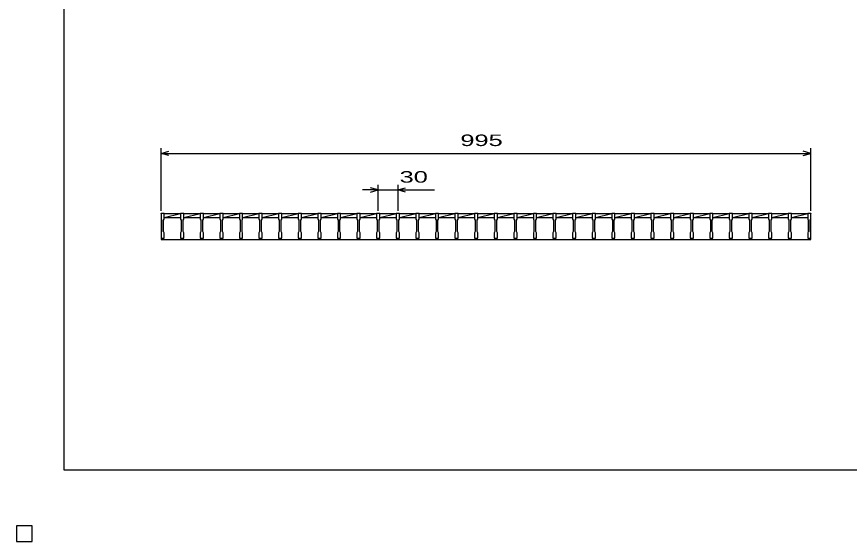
# Model space of a CAD drawing. Units: millimetres, scale not verified. Extents: x -1456 to 1385, y -1026 to 843.
# Drawn here: x -1456 to -181, y -1026 to -223 of the extents above; entities that cross this region are included whole.
import ezdxf
from ezdxf.enums import TextEntityAlignment as Align

# ---------------------------------------------------------------- set-up
doc = ezdxf.new("R2010")
doc.units = ezdxf.units.MM
doc.header["$LTSCALE"] = 8
for name, color, linetype, lineweight in [('0_2', 150, 'Continuous', 25), ('16', 3, 'Continuous', 25), ('22', 4, 'Continuous', 25), ('24', 2, 'Continuous', 25), ('32', 4, 'Continuous', 25)]:
    doc.layers.add(name, color=color, linetype=linetype, lineweight=lineweight)
doc.styles.add('ベクトル', font='')
doc.styles.get('ベクトル').set_extended_font_data('ベクトル')

msp = doc.modelspace()

# ---------------------------------------------------------------- linework, layer by layer
at = {"layer": '0_2'}
for p, q in [((-1383.2, -917.2), (-1383.2, 842.8)), ((1384.8, -917.2), (-1383.2, -917.2)), ((-1432, -1002), (-1456, -1002)), ((-1456, -1002), (-1456, -1026)), ((-1432, -1002), (-1456, -1002)), ((-1456, -1002), (-1456, -1026)), ((-1432, -1002), (-1456, -1002)), ((-1456, -1002), (-1456, -1026)), ((-1432, -1002), (-1456, -1002)), ((-1456, -1002), (-1456, -1026)), ((-1432, -1002), (-1456, -1002)), ((-1456, -1002), (-1456, -1026)), ((-1432, -1026), (-1432, -1002)), ((-1432, -1026), (-1432, -1002)), ((-1432, -1026), (-1432, -1002)), ((-1432, -1026), (-1432, -1002)), ((-1432, -1026), (-1432, -1002)), ((-1456, -1026), (-1432, -1026)), ((-1456, -1026), (-1432, -1026)), ((-1456, -1026), (-1432, -1026)), ((-1456, -1026), (-1432, -1026)), ((-1456, -1026), (-1432, -1026))]:
    msp.add_line(p, q, dxfattribs=at)
at = {"layer": '16'}
for p, q in [((-1235, -524), (-1235, -523.3)), ((-1235, -523.3), (-1230, -523.3)), ((-1235, -524), (-1235, -532.5)), ((-1230, -524), (-1235, -524)), ((-1235, -524), (-1235, -564)), ((-1235, -532.5), (-1234, -534.5)), ((-1234, -534.5), (-1234, -551.5)), ((-1231, -534.5), (-1230, -532.5)), ((-1231, -551.5), (-1231, -534.5)), ((-1230, -523.3), (-1230, -524)), ((-1230, -532.5), (-1230, -524)), ((-1230, -524), (-1205, -524)), ((-1230, -530), (-1205, -524)), ((-1230, -530), (-1205, -530)), ((-1205, -524), (-1205, -523.3)), ((-1205, -523.3), (-1200, -523.3)), ((-1205, -524), (-1205, -532.5)), ((-1200, -524), (-1205, -524)), ((-1205, -532.5), (-1204, -534.5)), ((-1204, -534.5), (-1204, -551.5)), ((-1201, -534.5), (-1200, -532.5)), ((-1201, -551.5), (-1201, -534.5)), ((-1200, -523.3), (-1200, -524)), ((-1200, -532.5), (-1200, -524)), ((-1200, -524), (-1175, -524)), ((-1200, -530), (-1175, -524)), ((-1200, -530), (-1175, -530)), ((-1175, -524), (-1175, -523.3)), ((-1175, -523.3), (-1170, -523.3)), ((-1175, -524), (-1175, -532.5)), ((-1170, -524), (-1175, -524)), ((-1175, -532.5), (-1174, -534.5)), ((-1174, -534.5), (-1174, -551.5)), ((-1171, -534.5), (-1170, -532.5)), ((-1171, -551.5), (-1171, -534.5)), ((-1170, -523.3), (-1170, -524)), ((-1170, -532.5), (-1170, -524)), ((-1170, -524), (-1145, -524)), ((-1170, -530), (-1145, -524)), ((-1170, -530), (-1145, -530)), ((-1145, -524), (-1145, -523.3)), ((-1145, -523.3), (-1140, -523.3)), ((-1145, -524), (-1145, -532.5)), ((-1140, -524), (-1145, -524)), ((-1145, -532.5), (-1144, -534.5)), ((-1144, -534.5), (-1144, -551.5)), ((-1141, -534.5), (-1140, -532.5)), ((-1141, -551.5), (-1141, -534.5)), ((-1140, -523.3), (-1140, -524)), ((-1140, -532.5), (-1140, -524)), ((-1140, -524), (-1115, -524)), ((-1140, -530), (-1115, -524)), ((-1140, -530), (-1115, -530)), ((-1115, -524), (-1115, -523.3)), ((-1115, -523.3), (-1110, -523.3)), ((-1115, -524), (-1115, -532.5)), ((-1110, -524), (-1115, -524)), ((-1115, -532.5), (-1114, -534.5)), ((-1114, -534.5), (-1114, -551.5)), ((-1111, -534.5), (-1110, -532.5)), ((-1111, -551.5), (-1111, -534.5)), ((-1110, -523.3), (-1110, -524)), ((-1110, -532.5), (-1110, -524)), ((-1110, -524), (-1085, -524)), ((-1110, -530), (-1085, -524)), ((-1110, -530), (-1085, -530)), ((-1085, -524), (-1085, -523.3)), ((-1085, -523.3), (-1080, -523.3)), ((-1085, -524), (-1085, -532.5)), ((-1080, -524), (-1085, -524)), ((-1085, -532.5), (-1084, -534.5)), ((-1084, -534.5), (-1084, -551.5)), ((-1081, -534.5), (-1080, -532.5)), ((-1081, -551.5), (-1081, -534.5)), ((-1080, -523.3), (-1080, -524)), ((-1080, -532.5), (-1080, -524)), ((-1080, -524), (-1055, -524)), ((-1080, -530), (-1055, -524)), ((-1080, -530), (-1055, -530)), ((-1055, -524), (-1055, -523.3)), ((-1055, -523.3), (-1050, -523.3)), ((-1055, -524), (-1055, -532.5)), ((-1050, -524), (-1055, -524)), ((-1055, -532.5), (-1054, -534.5)), ((-1054, -534.5), (-1054, -551.5)), ((-1051, -534.5), (-1050, -532.5)), ((-1051, -551.5), (-1051, -534.5)), ((-1050, -523.3), (-1050, -524)), ((-1050, -532.5), (-1050, -524)), ((-1050, -524), (-1025, -524)), ((-1050, -530), (-1025, -524)), ((-1050, -530), (-1025, -530)), ((-1025, -524), (-1025, -523.3)), ((-1025, -523.3), (-1020, -523.3)), ((-1025, -524), (-1025, -532.5)), ((-1020, -524), (-1025, -524)), ((-1025, -532.5), (-1024, -534.5)), ((-1024, -534.5), (-1024, -551.5)), ((-1021, -534.5), (-1020, -532.5)), ((-1021, -551.5), (-1021, -534.5)), ((-1020, -523.3), (-1020, -524)), ((-1020, -532.5), (-1020, -524)), ((-1020, -524), (-995, -524)), ((-1020, -530), (-995, -524)), ((-1020, -530), (-995, -530)), ((-995, -524), (-995, -523.3)), ((-995, -523.3), (-990, -523.3)), ((-995, -524), (-995, -532.5)), ((-990, -524), (-995, -524)), ((-995, -532.5), (-994, -534.5)), ((-994, -534.5), (-994, -551.5)), ((-991, -534.5), (-990, -532.5)), ((-991, -551.5), (-991, -534.5)), ((-990, -523.3), (-990, -524)), ((-990, -532.5), (-990, -524)), ((-990, -524), (-965, -524)), ((-990, -530), (-965, -524)), ((-990, -530), (-965, -530)), ((-965, -524), (-965, -523.3)), ((-965, -523.3), (-960, -523.3)), ((-965, -524), (-965, -532.5)), ((-960, -524), (-965, -524)), ((-965, -532.5), (-964, -534.5)), ((-964, -534.5), (-964, -551.5)), ((-961, -534.5), (-960, -532.5)), ((-961, -551.5), (-961, -534.5)), ((-960, -523.3), (-960, -524)), ((-960, -532.5), (-960, -524)), ((-960, -524), (-935, -524)), ((-960, -530), (-935, -524)), ((-960, -530), (-935, -530)), ((-935, -524), (-935, -523.3)), ((-935, -523.3), (-930, -523.3)), ((-935, -524), (-935, -532.5)), ((-930, -524), (-935, -524)), ((-935, -532.5), (-934, -534.5)), ((-934, -534.5), (-934, -551.5)), ((-931, -534.5), (-930, -532.5)), ((-931, -551.5), (-931, -534.5)), ((-930, -523.3), (-930, -524)), ((-930, -532.5), (-930, -524)), ((-930, -524), (-905, -524)), ((-930, -530), (-905, -524)), ((-930, -530), (-905, -530)), ((-905, -524), (-905, -523.3)), ((-905, -523.3), (-900, -523.3)), ((-905, -524), (-905, -532.5)), ((-900, -524), (-905, -524)), ((-905, -532.5), (-904, -534.5)), ((-904, -534.5), (-904, -551.5)), ((-901, -534.5), (-900, -532.5)), ((-901, -551.5), (-901, -534.5)), ((-900, -523.3), (-900, -524)), ((-900, -532.5), (-900, -524)), ((-900, -524), (-875, -524)), ((-900, -530), (-875, -524)), ((-900, -530), (-875, -530)), ((-875, -524), (-875, -523.3)), ((-875, -523.3), (-870, -523.3)), ((-875, -524), (-875, -532.5)), ((-870, -524), (-875, -524)), ((-875, -532.5), (-874, -534.5)), ((-874, -534.5), (-874, -551.5)), ((-871, -534.5), (-870, -532.5)), ((-871, -551.5), (-871, -534.5)), ((-870, -523.3), (-870, -524)), ((-870, -532.5), (-870, -524)), ((-870, -524), (-845, -524)), ((-870, -530), (-845, -524)), ((-870, -530), (-845, -530)), ((-845, -524), (-845, -523.3)), ((-845, -523.3), (-840, -523.3)), ((-845, -524), (-845, -532.5)), ((-840, -524), (-845, -524)), ((-845, -532.5), (-844, -534.5)), ((-844, -534.5), (-844, -551.5)), ((-841, -534.5), (-840, -532.5)), ((-841, -551.5), (-841, -534.5)), ((-840, -523.3), (-840, -524)), ((-840, -532.5), (-840, -524)), ((-840, -524), (-815, -524)), ((-840, -530), (-815, -524)), ((-840, -530), (-815, -530)), ((-815, -524), (-815, -523.3)), ((-815, -523.3), (-810, -523.3)), ((-815, -524), (-815, -532.5)), ((-810, -524), (-815, -524)), ((-815, -532.5), (-814, -534.5)), ((-814, -534.5), (-814, -551.5)), ((-811, -534.5), (-810, -532.5)), ((-811, -551.5), (-811, -534.5)), ((-810, -523.3), (-810, -524)), ((-810, -532.5), (-810, -524)), ((-810, -524), (-785, -524)), ((-810, -530), (-785, -524)), ((-810, -530), (-785, -530)), ((-785, -524), (-785, -523.3)), ((-785, -523.3), (-780, -523.3)), ((-785, -524), (-785, -532.5)), ((-780, -524), (-785, -524)), ((-785, -532.5), (-784, -534.5)), ((-784, -534.5), (-784, -551.5)), ((-781, -534.5), (-780, -532.5)), ((-781, -551.5), (-781, -534.5)), ((-780, -523.3), (-780, -524)), ((-780, -532.5), (-780, -524)), ((-780, -524), (-755, -524)), ((-780, -530), (-755, -524)), ((-780, -530), (-755, -530)), ((-755, -524), (-755, -523.3)), ((-755, -523.3), (-750, -523.3)), ((-755, -524), (-755, -532.5)), ((-750, -524), (-755, -524)), ((-755, -532.5), (-754, -534.5)), ((-754, -534.5), (-754, -551.5)), ((-751, -534.5), (-750, -532.5)), ((-751, -551.5), (-751, -534.5)), ((-750, -523.3), (-750, -524)), ((-750, -532.5), (-750, -524)), ((-750, -524), (-725, -524)), ((-750, -530), (-725, -524)), ((-750, -530), (-725, -530)), ((-725, -524), (-725, -523.3)), ((-725, -523.3), (-720, -523.3)), ((-725, -524), (-725, -532.5)), ((-720, -524), (-725, -524)), ((-725, -532.5), (-724, -534.5)), ((-724, -534.5), (-724, -551.5)), ((-721, -534.5), (-720, -532.5)), ((-721, -551.5), (-721, -534.5)), ((-720, -523.3), (-720, -524)), ((-720, -532.5), (-720, -524)), ((-720, -524), (-695, -524)), ((-720, -530), (-695, -524)), ((-720, -530), (-695, -530)), ((-695, -524), (-695, -523.3)), ((-695, -523.3), (-690, -523.3)), ((-695, -524), (-695, -532.5)), ((-690, -524), (-695, -524)), ((-695, -532.5), (-694, -534.5)), ((-694, -534.5), (-694, -551.5)), ((-691, -534.5), (-690, -532.5)), ((-691, -551.5), (-691, -534.5)), ((-690, -523.3), (-690, -524)), ((-690, -532.5), (-690, -524)), ((-690, -524), (-665, -524)), ((-690, -530), (-665, -524)), ((-690, -530), (-665, -530)), ((-665, -524), (-665, -523.3)), ((-665, -523.3), (-660, -523.3)), ((-665, -524), (-665, -532.5)), ((-660, -524), (-665, -524)), ((-665, -532.5), (-664, -534.5)), ((-664, -534.5), (-664, -551.5)), ((-661, -534.5), (-660, -532.5)), ((-661, -551.5), (-661, -534.5)), ((-660, -523.3), (-660, -524)), ((-660, -532.5), (-660, -524)), ((-660, -524), (-635, -524)), ((-660, -530), (-635, -524)), ((-660, -530), (-635, -530)), ((-635, -524), (-635, -523.3)), ((-635, -523.3), (-630, -523.3)), ((-635, -524), (-635, -532.5)), ((-630, -524), (-635, -524)), ((-635, -532.5), (-634, -534.5)), ((-634, -534.5), (-634, -551.5)), ((-631, -534.5), (-630, -532.5)), ((-631, -551.5), (-631, -534.5)), ((-630, -523.3), (-630, -524)), ((-630, -532.5), (-630, -524)), ((-630, -524), (-605, -524)), ((-630, -530), (-605, -524)), ((-630, -530), (-605, -530)), ((-605, -524), (-605, -523.3)), ((-605, -523.3), (-600, -523.3)), ((-605, -524), (-605, -532.5)), ((-600, -524), (-605, -524)), ((-605, -532.5), (-604, -534.5)), ((-604, -534.5), (-604, -551.5)), ((-601, -534.5), (-600, -532.5)), ((-601, -551.5), (-601, -534.5)), ((-600, -523.3), (-600, -524)), ((-600, -532.5), (-600, -524)), ((-600, -524), (-575, -524)), ((-600, -530), (-575, -524)), ((-600, -530), (-575, -530)), ((-575, -524), (-575, -523.3)), ((-575, -523.3), (-570, -523.3)), ((-575, -524), (-575, -532.5)), ((-570, -524), (-575, -524)), ((-575, -532.5), (-574, -534.5)), ((-574, -534.5), (-574, -551.5)), ((-571, -534.5), (-570, -532.5)), ((-571, -551.5), (-571, -534.5)), ((-570, -523.3), (-570, -524)), ((-570, -532.5), (-570, -524)), ((-570, -524), (-545, -524)), ((-570, -530), (-545, -524)), ((-570, -530), (-545, -530)), ((-545, -524), (-545, -523.3)), ((-545, -523.3), (-540, -523.3)), ((-545, -524), (-545, -532.5)), ((-540, -524), (-545, -524)), ((-545, -532.5), (-544, -534.5)), ((-544, -534.5), (-544, -551.5)), ((-541, -534.5), (-540, -532.5)), ((-541, -551.5), (-541, -534.5)), ((-540, -523.3), (-540, -524)), ((-540, -532.5), (-540, -524)), ((-540, -524), (-515, -524)), ((-540, -530), (-515, -524)), ((-540, -530), (-515, -530)), ((-515, -524), (-515, -523.3)), ((-515, -523.3), (-510, -523.3)), ((-515, -524), (-515, -532.5)), ((-510, -524), (-515, -524)), ((-515, -532.5), (-514, -534.5)), ((-514, -534.5), (-514, -551.5)), ((-511, -534.5), (-510, -532.5)), ((-511, -551.5), (-511, -534.5)), ((-510, -523.3), (-510, -524)), ((-510, -532.5), (-510, -524)), ((-510, -524), (-485, -524)), ((-510, -530), (-485, -524)), ((-510, -530), (-485, -530)), ((-485, -524), (-485, -523.3)), ((-485, -523.3), (-480, -523.3)), ((-485, -524), (-485, -532.5)), ((-480, -524), (-485, -524)), ((-485, -532.5), (-484, -534.5)), ((-484, -534.5), (-484, -551.5)), ((-481, -534.5), (-480, -532.5)), ((-481, -551.5), (-481, -534.5)), ((-480, -523.3), (-480, -524)), ((-480, -532.5), (-480, -524)), ((-480, -524), (-455, -524)), ((-480, -530), (-455, -524)), ((-480, -530), (-455, -530)), ((-455, -524), (-455, -523.3)), ((-455, -523.3), (-450, -523.3)), ((-455, -524), (-455, -532.5)), ((-450, -524), (-455, -524)), ((-455, -532.5), (-454, -534.5)), ((-454, -534.5), (-454, -551.5)), ((-451, -534.5), (-450, -532.5)), ((-451, -551.5), (-451, -534.5)), ((-450, -523.3), (-450, -524)), ((-450, -532.5), (-450, -524)), ((-450, -524), (-425, -524)), ((-450, -530), (-425, -524)), ((-450, -530), (-425, -530)), ((-425, -524), (-425, -523.3)), ((-425, -523.3), (-420, -523.3)), ((-425, -524), (-425, -532.5)), ((-420, -524), (-425, -524)), ((-425, -532.5), (-424, -534.5)), ((-424, -534.5), (-424, -551.5)), ((-421, -534.5), (-420, -532.5)), ((-421, -551.5), (-421, -534.5)), ((-420, -523.3), (-420, -524)), ((-420, -532.5), (-420, -524)), ((-420, -524), (-395, -524)), ((-420, -530), (-395, -524)), ((-420, -530), (-395, -530)), ((-395, -524), (-395, -523.3)), ((-395, -523.3), (-390, -523.3)), ((-395, -524), (-395, -532.5)), ((-390, -524), (-395, -524)), ((-395, -532.5), (-394, -534.5)), ((-394, -534.5), (-394, -551.5)), ((-391, -534.5), (-390, -532.5)), ((-391, -551.5), (-391, -534.5)), ((-390, -523.3), (-390, -524)), ((-390, -532.5), (-390, -524)), ((-390, -524), (-365, -524)), ((-390, -530), (-365, -524)), ((-390, -530), (-365, -530)), ((-365, -524), (-365, -523.3)), ((-365, -523.3), (-360, -523.3)), ((-365, -524), (-365, -532.5)), ((-360, -524), (-365, -524)), ((-365, -532.5), (-364, -534.5)), ((-364, -534.5), (-364, -551.5)), ((-361, -534.5), (-360, -532.5)), ((-361, -551.5), (-361, -534.5)), ((-360, -523.3), (-360, -524)), ((-360, -532.5), (-360, -524)), ((-360, -524), (-335, -524)), ((-360, -530), (-335, -524)), ((-360, -530), (-335, -530)), ((-335, -524), (-335, -523.3)), ((-335, -523.3), (-330, -523.3)), ((-335, -524), (-335, -532.5)), ((-330, -524), (-335, -524)), ((-335, -532.5), (-334, -534.5)), ((-334, -534.5), (-334, -551.5)), ((-331, -534.5), (-330, -532.5)), ((-331, -551.5), (-331, -534.5)), ((-330, -523.3), (-330, -524)), ((-330, -532.5), (-330, -524)), ((-330, -524), (-305, -524)), ((-330, -530), (-305, -524)), ((-330, -530), (-305, -530)), ((-305, -524), (-305, -523.3)), ((-305, -523.3), (-300, -523.3)), ((-305, -524), (-305, -532.5)), ((-300, -524), (-305, -524)), ((-305, -532.5), (-304, -534.5)), ((-304, -534.5), (-304, -551.5)), ((-301, -534.5), (-300, -532.5)), ((-301, -551.5), (-301, -534.5)), ((-300, -523.3), (-300, -524)), ((-300, -532.5), (-300, -524)), ((-300, -524), (-275, -524)), ((-300, -530), (-275, -524)), ((-300, -530), (-275, -530)), ((-275, -524), (-275, -523.3)), ((-275, -523.3), (-270, -523.3)), ((-275, -524), (-275, -532.5)), ((-270, -524), (-275, -524)), ((-275, -532.5), (-274, -534.5)), ((-274, -534.5), (-274, -551.5)), ((-271, -534.5), (-270, -532.5)), ((-271, -551.5), (-271, -534.5)), ((-270, -523.3), (-270, -524)), ((-270, -532.5), (-270, -524)), ((-270, -524), (-245, -524)), ((-270, -530), (-245, -524)), ((-270, -530), (-245, -530)), ((-245, -524), (-245, -523.3)), ((-245, -523.3), (-240, -523.3)), ((-245, -524), (-245, -532.5)), ((-240, -524), (-245, -524)), ((-245, -532.5), (-244, -534.5)), ((-244, -534.5), (-244, -551.5)), ((-241, -534.5), (-240, -532.5)), ((-241, -551.5), (-241, -534.5)), ((-240, -523.3), (-240, -524)), ((-240, -532.5), (-240, -524)), ((-240, -564), (-240, -524)), ((-1234, -551.5), (-1235, -553.5)), ((-1235, -553.5), (-1235, -562)), ((-1230, -553.5), (-1231, -551.5)), ((-1230, -562), (-1230, -553.5)), ((-1204, -551.5), (-1205, -553.5)), ((-1205, -553.5), (-1205, -562)), ((-1200, -553.5), (-1201, -551.5)), ((-1200, -562), (-1200, -553.5)), ((-1174, -551.5), (-1175, -553.5)), ((-1175, -553.5), (-1175, -562)), ((-1170, -553.5), (-1171, -551.5)), ((-1170, -562), (-1170, -553.5)), ((-1144, -551.5), (-1145, -553.5)), ((-1145, -553.5), (-1145, -562)), ((-1140, -553.5), (-1141, -551.5)), ((-1140, -562), (-1140, -553.5)), ((-1114, -551.5), (-1115, -553.5)), ((-1115, -553.5), (-1115, -562)), ((-1110, -553.5), (-1111, -551.5)), ((-1110, -562), (-1110, -553.5)), ((-1084, -551.5), (-1085, -553.5)), ((-1085, -553.5), (-1085, -562)), ((-1080, -553.5), (-1081, -551.5)), ((-1080, -562), (-1080, -553.5)), ((-1054, -551.5), (-1055, -553.5)), ((-1055, -553.5), (-1055, -562)), ((-1050, -553.5), (-1051, -551.5)), ((-1050, -562), (-1050, -553.5)), ((-1024, -551.5), (-1025, -553.5)), ((-1025, -553.5), (-1025, -562)), ((-1020, -553.5), (-1021, -551.5)), ((-1020, -562), (-1020, -553.5)), ((-994, -551.5), (-995, -553.5)), ((-995, -553.5), (-995, -562)), ((-990, -553.5), (-991, -551.5)), ((-990, -562), (-990, -553.5)), ((-964, -551.5), (-965, -553.5)), ((-965, -553.5), (-965, -562)), ((-960, -553.5), (-961, -551.5)), ((-960, -562), (-960, -553.5)), ((-934, -551.5), (-935, -553.5)), ((-935, -553.5), (-935, -562)), ((-930, -553.5), (-931, -551.5)), ((-930, -562), (-930, -553.5)), ((-904, -551.5), (-905, -553.5)), ((-905, -553.5), (-905, -562)), ((-900, -553.5), (-901, -551.5)), ((-900, -562), (-900, -553.5)), ((-874, -551.5), (-875, -553.5)), ((-875, -553.5), (-875, -562)), ((-870, -553.5), (-871, -551.5)), ((-870, -562), (-870, -553.5)), ((-844, -551.5), (-845, -553.5)), ((-845, -553.5), (-845, -562)), ((-840, -553.5), (-841, -551.5)), ((-840, -562), (-840, -553.5)), ((-814, -551.5), (-815, -553.5)), ((-815, -553.5), (-815, -562)), ((-810, -553.5), (-811, -551.5)), ((-810, -562), (-810, -553.5)), ((-784, -551.5), (-785, -553.5)), ((-785, -553.5), (-785, -562)), ((-780, -553.5), (-781, -551.5)), ((-780, -562), (-780, -553.5)), ((-754, -551.5), (-755, -553.5)), ((-755, -553.5), (-755, -562)), ((-750, -553.5), (-751, -551.5)), ((-750, -562), (-750, -553.5)), ((-724, -551.5), (-725, -553.5)), ((-725, -553.5), (-725, -562)), ((-720, -553.5), (-721, -551.5)), ((-720, -562), (-720, -553.5)), ((-694, -551.5), (-695, -553.5)), ((-695, -553.5), (-695, -562)), ((-690, -553.5), (-691, -551.5)), ((-690, -562), (-690, -553.5)), ((-664, -551.5), (-665, -553.5)), ((-665, -553.5), (-665, -562)), ((-660, -553.5), (-661, -551.5)), ((-660, -562), (-660, -553.5)), ((-634, -551.5), (-635, -553.5)), ((-635, -553.5), (-635, -562)), ((-630, -553.5), (-631, -551.5)), ((-630, -562), (-630, -553.5)), ((-604, -551.5), (-605, -553.5)), ((-605, -553.5), (-605, -562)), ((-600, -553.5), (-601, -551.5)), ((-600, -562), (-600, -553.5)), ((-574, -551.5), (-575, -553.5)), ((-575, -553.5), (-575, -562)), ((-570, -553.5), (-571, -551.5)), ((-570, -562), (-570, -553.5)), ((-544, -551.5), (-545, -553.5)), ((-545, -553.5), (-545, -562)), ((-540, -553.5), (-541, -551.5)), ((-540, -562), (-540, -553.5)), ((-514, -551.5), (-515, -553.5)), ((-515, -553.5), (-515, -562)), ((-510, -553.5), (-511, -551.5)), ((-510, -562), (-510, -553.5)), ((-484, -551.5), (-485, -553.5)), ((-485, -553.5), (-485, -562)), ((-480, -553.5), (-481, -551.5)), ((-480, -562), (-480, -553.5)), ((-454, -551.5), (-455, -553.5)), ((-455, -553.5), (-455, -562)), ((-450, -553.5), (-451, -551.5)), ((-450, -562), (-450, -553.5)), ((-424, -551.5), (-425, -553.5)), ((-425, -553.5), (-425, -562)), ((-420, -553.5), (-421, -551.5)), ((-420, -562), (-420, -553.5)), ((-394, -551.5), (-395, -553.5)), ((-395, -553.5), (-395, -562)), ((-390, -553.5), (-391, -551.5)), ((-390, -562), (-390, -553.5)), ((-364, -551.5), (-365, -553.5)), ((-365, -553.5), (-365, -562)), ((-360, -553.5), (-361, -551.5)), ((-360, -562), (-360, -553.5)), ((-334, -551.5), (-335, -553.5)), ((-335, -553.5), (-335, -562)), ((-330, -553.5), (-331, -551.5)), ((-330, -562), (-330, -553.5)), ((-304, -551.5), (-305, -553.5)), ((-305, -553.5), (-305, -562)), ((-300, -553.5), (-301, -551.5)), ((-300, -562), (-300, -553.5)), ((-274, -551.5), (-275, -553.5)), ((-275, -553.5), (-275, -562)), ((-270, -553.5), (-271, -551.5)), ((-270, -562), (-270, -553.5)), ((-244, -551.5), (-245, -553.5)), ((-245, -553.5), (-245, -562)), ((-240, -553.5), (-241, -551.5)), ((-240, -562), (-240, -553.5)), ((-1235, -562), (-1230, -562)), ((-1235, -564), (-240, -564)), ((-1205, -562), (-1200, -562)), ((-1175, -562), (-1170, -562)), ((-1145, -562), (-1140, -562)), ((-1115, -562), (-1110, -562)), ((-1085, -562), (-1080, -562)), ((-1055, -562), (-1050, -562)), ((-1025, -562), (-1020, -562)), ((-995, -562), (-990, -562)), ((-965, -562), (-960, -562)), ((-935, -562), (-930, -562)), ((-905, -562), (-900, -562)), ((-875, -562), (-870, -562)), ((-845, -562), (-840, -562)), ((-815, -562), (-810, -562)), ((-785, -562), (-780, -562)), ((-755, -562), (-750, -562)), ((-725, -562), (-720, -562)), ((-695, -562), (-690, -562)), ((-665, -562), (-660, -562)), ((-635, -562), (-630, -562)), ((-605, -562), (-600, -562)), ((-575, -562), (-570, -562)), ((-545, -562), (-540, -562)), ((-515, -562), (-510, -562)), ((-485, -562), (-480, -562)), ((-455, -562), (-450, -562)), ((-425, -562), (-420, -562)), ((-395, -562), (-390, -562)), ((-365, -562), (-360, -562)), ((-335, -562), (-330, -562)), ((-305, -562), (-300, -562)), ((-275, -562), (-270, -562)), ((-245, -562), (-240, -562)), ((-1432, -1002), (-1456, -1002)), ((-1456, -1002), (-1456, -1026)), ((-1432, -1002), (-1456, -1002)), ((-1456, -1002), (-1456, -1026)), ((-1432, -1002), (-1456, -1002)), ((-1456, -1002), (-1456, -1026)), ((-1432, -1002), (-1456, -1002)), ((-1456, -1002), (-1456, -1026)), ((-1432, -1002), (-1456, -1002)), ((-1456, -1002), (-1456, -1026)), ((-1432, -1026), (-1432, -1002)), ((-1432, -1026), (-1432, -1002)), ((-1432, -1026), (-1432, -1002)), ((-1432, -1026), (-1432, -1002)), ((-1432, -1026), (-1432, -1002)), ((-1456, -1026), (-1432, -1026)), ((-1456, -1026), (-1432, -1026)), ((-1456, -1026), (-1432, -1026)), ((-1456, -1026), (-1432, -1026)), ((-1456, -1026), (-1432, -1026))]:
    msp.add_line(p, q, dxfattribs=at)
at = {"layer": '22'}
for p, q in [((-1235, -520), (-1235, -424)), ((-1235, -432), (-1223, -428.8)), ((-1223, -435.2), (-1235, -432)), ((-1235, -432), (-240, -432)), ((-240, -432), (-252, -428.8)), ((-252, -435.2), (-240, -432)), ((-240, -520), (-240, -424)), ((-902.5, -520), (-902.5, -480)), ((-872.5, -480), (-872.5, -520)), ((-902.5, -488), (-926.5, -488)), ((-902.5, -488), (-914.5, -484.8)), ((-914.5, -491.2), (-902.5, -488)), ((-902.5, -488), (-872.5, -488)), ((-872.5, -488), (-860.5, -484.8)), ((-860.5, -491.2), (-872.5, -488)), ((-872.5, -488), (-816.5, -488))]:
    msp.add_line(p, q, dxfattribs=at)
at = {"layer": '22', "color": 2}
for p, q in [((-1432, -1002), (-1456, -1002)), ((-1456, -1002), (-1456, -1026)), ((-1432, -1002), (-1456, -1002)), ((-1456, -1002), (-1456, -1026)), ((-1432, -1002), (-1456, -1002)), ((-1456, -1002), (-1456, -1026)), ((-1432, -1026), (-1432, -1002)), ((-1432, -1026), (-1432, -1002)), ((-1432, -1026), (-1432, -1002)), ((-1456, -1026), (-1432, -1026)), ((-1456, -1026), (-1432, -1026)), ((-1456, -1026), (-1432, -1026))]:
    msp.add_line(p, q, dxfattribs=at)
at = {"layer": '24', "color": 4}
for p, q in [((-1432, -1002), (-1456, -1002)), ((-1456, -1002), (-1456, -1026)), ((-1432, -1002), (-1456, -1002)), ((-1456, -1002), (-1456, -1026)), ((-1432, -1002), (-1456, -1002)), ((-1456, -1002), (-1456, -1026)), ((-1432, -1026), (-1432, -1002)), ((-1432, -1026), (-1432, -1002)), ((-1432, -1026), (-1432, -1002)), ((-1456, -1026), (-1432, -1026)), ((-1456, -1026), (-1432, -1026)), ((-1456, -1026), (-1432, -1026))]:
    msp.add_line(p, q, dxfattribs=at)
at = {"layer": '32'}
for p, q in [((-1432, -1002), (-1456, -1002)), ((-1456, -1002), (-1456, -1026)), ((-1432, -1002), (-1456, -1002)), ((-1456, -1002), (-1456, -1026)), ((-1432, -1002), (-1456, -1002)), ((-1456, -1002), (-1456, -1026)), ((-1432, -1002), (-1456, -1002)), ((-1456, -1002), (-1456, -1026)), ((-1432, -1002), (-1456, -1002)), ((-1456, -1002), (-1456, -1026)), ((-1432, -1026), (-1432, -1002)), ((-1432, -1026), (-1432, -1002)), ((-1432, -1026), (-1432, -1002)), ((-1432, -1026), (-1432, -1002)), ((-1432, -1026), (-1432, -1002)), ((-1456, -1026), (-1432, -1026)), ((-1456, -1026), (-1432, -1026)), ((-1456, -1026), (-1432, -1026)), ((-1456, -1026), (-1432, -1026)), ((-1456, -1026), (-1432, -1026))]:
    msp.add_line(p, q, dxfattribs=at)

# ---------------------------------------------------------------- texts
at = {"layer": '22', "color": 2, "style": 'ベクトル', "width": 1.65}
for s, p in [(' 995 ', (-787.5, -412)), (' 30 ', (-880.5, -468))]:
    msp.add_text(s, height=17.6, dxfattribs=at).set_placement(p, align=Align.MIDDLE_LEFT)

doc.saveas('drawing.dxf')
